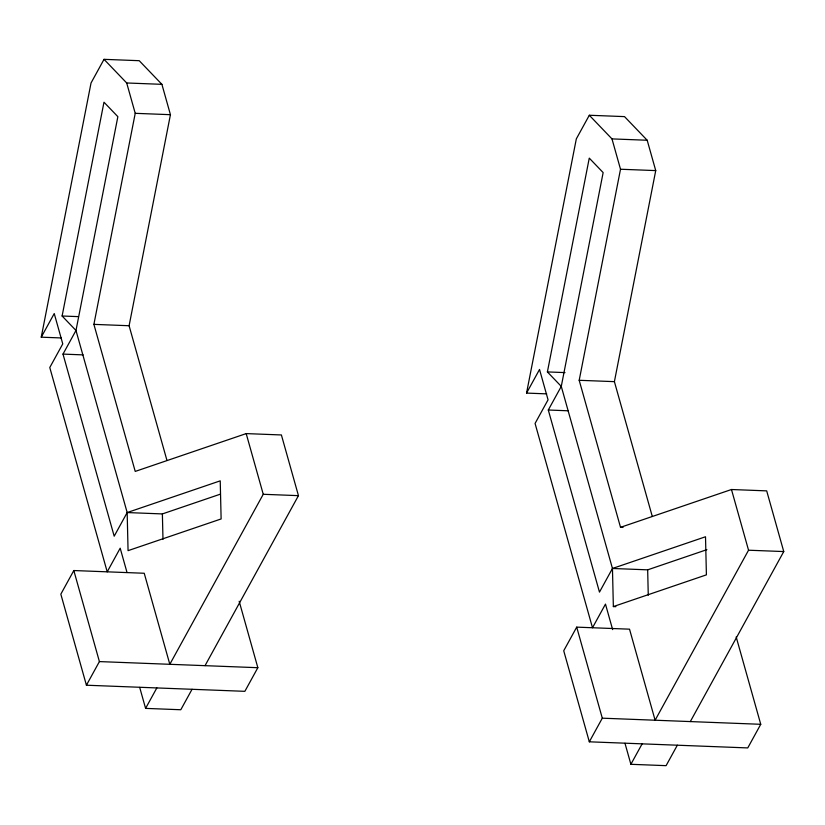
<?xml version="1.0" encoding="UTF-8"?>
<svg xmlns="http://www.w3.org/2000/svg" width="825" height="825" viewBox="0 0 825 825"><rect width="100%" height="100%" fill="white"/><g stroke="black" fill="none" stroke-linecap="round" stroke-linejoin="round"><path stroke-width="1.24" d="M61.37 337.951L41.25 337.177L91.039 82.964L104.022 59.338L139.229 60.699L161.906 84.336L170.435 114.685L129.102 325.731L166.959 460.422M62.112 316.006L103.981 102.207L117.862 116.676L75.983 330.474L62.999 354.1L114.19 536.188L127.174 512.562L220.223 480.851L221.121 518.946L128.061 550.657L127.174 512.562L75.983 330.474L62.112 316.006L78.457 316.635M205.033 665.662L298.454 495.65L281.397 434.961L246.19 433.599L135.228 471.415L93.895 324.369L135.228 113.324L126.699 82.974L104.022 59.338M546.666 393.865L526.546 393.092L576.324 138.878L589.308 115.253L624.515 116.614L647.192 140.25L655.731 170.6L614.398 381.645L652.255 516.337M547.398 371.92L589.267 158.122L603.147 172.59L561.278 386.389L548.295 410.015L599.476 592.102L612.459 568.477L705.509 536.766L706.406 574.86L613.357 606.571L612.459 568.477L561.278 386.389L547.398 371.92L565.001 372.601M623.03 527.433L620.524 527.33L579.191 380.294L620.513 169.238L611.985 138.899L589.308 115.253M41.25 337.177L54.233 313.552L62.762 343.891L49.778 367.517L107.209 571.828L120.192 548.202L127.019 572.478M246.19 433.599L263.247 494.288L169.816 664.3L144.231 573.262L73.817 570.539L60.833 594.165L86.419 685.214L244.86 691.329L257.843 667.703L239.167 601.26M86.419 685.214L99.402 661.588L73.817 570.539M192.05 689.288L180.799 709.748L145.592 708.386L156.843 687.926M526.546 393.092L539.529 369.466L548.058 399.816L535.074 423.442L592.494 627.743L605.478 604.117L612.645 629.609M620.524 527.33L731.476 489.514L748.543 550.213L655.112 720.215L629.527 629.176L576.706 627.134L563.722 650.76L589.318 741.809L747.759 747.924L760.743 724.298L736.189 636.941M589.318 741.809L602.302 718.183L576.706 627.134M677.335 745.202L666.095 765.662L630.888 764.301L642.128 743.841M690.319 721.576L783.75 551.564L766.693 490.875L731.476 489.514M127.174 512.562L162.381 513.923L220.388 494.154M612.459 568.477L647.666 569.838L706.881 549.656M126.699 82.974L161.906 84.336M135.228 113.324L170.435 114.685M611.985 138.899L647.192 140.25M620.513 169.238L655.731 170.6M93.895 324.369L129.102 325.731M62.999 354.1L83.119 354.884M579.191 380.294L614.398 381.645M548.295 410.015L568.415 410.798M263.247 494.288L298.454 495.65M748.543 550.213L783.75 551.564M613.357 606.571L615.873 606.674M99.402 661.588L257.843 667.703M602.302 718.183L760.743 724.298M624.989 743.304L630.888 764.301M139.693 687.39L145.592 708.386M647.666 569.838L648.264 595.238M162.381 513.923L162.979 539.323"/></g></svg>
